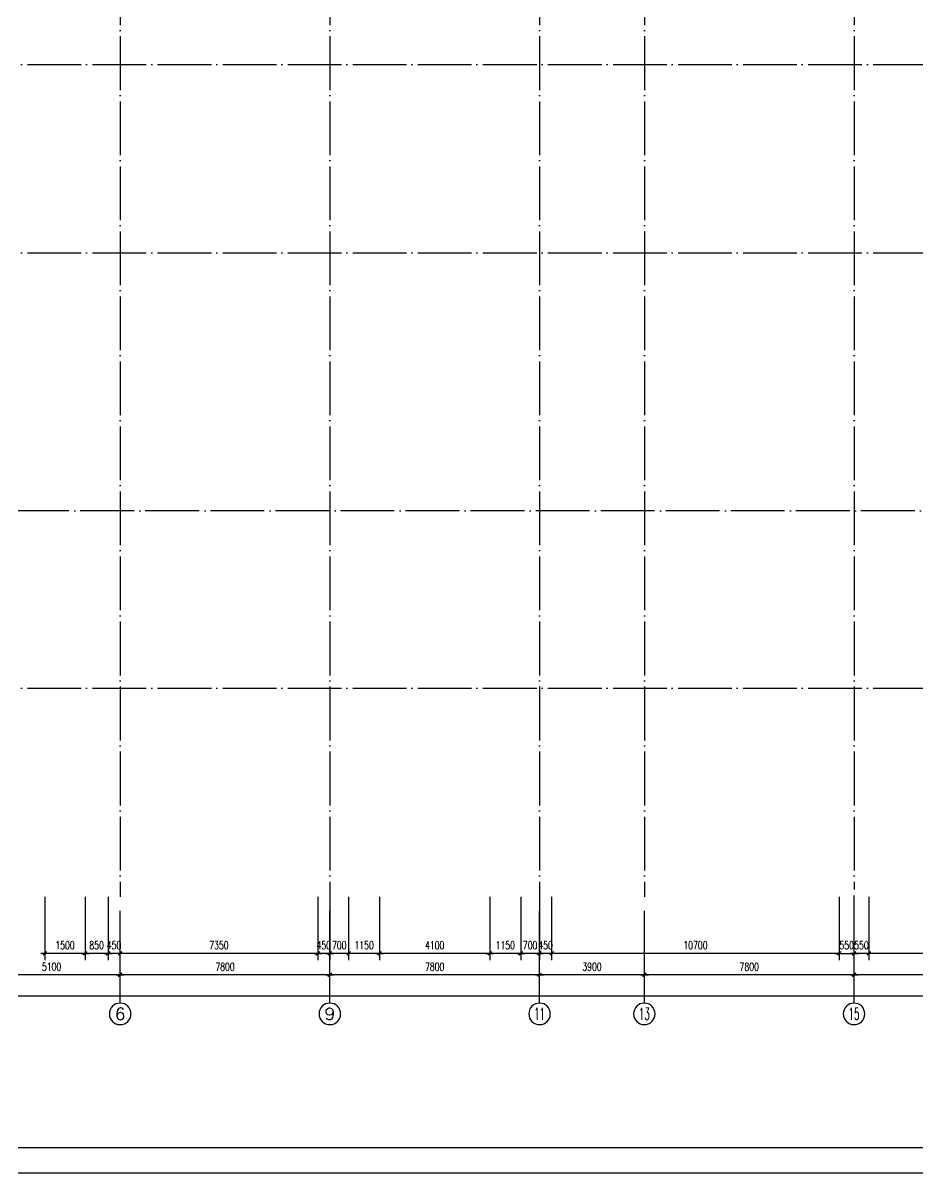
# Model space of a CAD drawing. Extents: x 165127 to 1058185, y 60808 to 144908.
# Drawn here: x 749382 to 782672, y 60808 to 103603 of the extents above; entities that cross this region are included whole.
import ezdxf
from ezdxf.enums import TextEntityAlignment as Align

# ---------------------------------------------------------------- set-up
doc = ezdxf.new("R2010")
doc.units = 0
doc.header["$LTSCALE"] = 1000
doc.linetypes.add('DOTE', pattern=[2.42, 2, -0.2, 0.02, -0.2])
doc.layers.get('0').update_dxf_attribs({"linetype": 'CONTINUOUS'})
doc.layers.get('DEFPOINTS').update_dxf_attribs({"linetype": 'CONTINUOUS'})
for name, color, linetype in [('AXIS', 3, 'CONTINUOUS'), ('AXIS_TEXT', 7, 'CONTINUOUS'), ('DOTE', 1, 'DOTE'), ('PUB_DIM', 3, 'CONTINUOUS'), ('WINDOW', 2, 'CONTINUOUS')]:
    doc.layers.add(name, color=color, linetype=linetype)
doc.styles.add('COMPLEX', font='COMPLEX')
doc.styles.add('DIM_FONT', font='SIMPLEX.shx', dxfattribs={"width": 0.7})
doc.dimstyles.new('AXIS', dxfattribs={"dimtxt": 300, "dimasz": 1, "dimexe": 250, "dimexo": 300, "dimgap": 150, "dimtad": 1, "dimdec": 0, "dimdsep": 46, "dimtxsty": 'DIM_FONT', "dimblk": '_DIMX', "dimcen": 2.5, "dimse1": 1, "dimse2": 1, "dimclrt": 7, "dimadec": 0, "dimazin": 0, "dimtfac": 1, "dimtdec": 0, "dimtix": 1, "dimtmove": 2, "dimatfit": 3, "dimldrblk": '_DIMX', "dimfxl": 1, "dimarcsym": 0})
doc.dimstyles.new('DIMA', dxfattribs={"dimtxt": 300, "dimasz": 1, "dimexe": 250, "dimexo": 300, "dimgap": 150, "dimtad": 1, "dimdec": 0, "dimdsep": 46, "dimtxsty": 'DIM_FONT', "dimblk": '_DIMX', "dimcen": 2.5, "dimse1": 1, "dimclrt": 7, "dimadec": 0, "dimazin": 0, "dimtfac": 1, "dimtdec": 0, "dimtix": 1, "dimtmove": 2, "dimatfit": 3, "dimldrblk": '_DIMX', "dimfxl": 1, "dimarcsym": 0})
doc.dimstyles.new('DIMB', dxfattribs={"dimtxt": 300, "dimasz": 1, "dimexe": 250, "dimexo": 300, "dimgap": 150, "dimtad": 1, "dimdec": 0, "dimdsep": 46, "dimtxsty": 'DIM_FONT', "dimblk": '_DIMX', "dimcen": 2.5, "dimse2": 1, "dimclrt": 7, "dimadec": 0, "dimazin": 0, "dimtfac": 1, "dimtdec": 0, "dimtix": 1, "dimtmove": 2, "dimatfit": 3, "dimldrblk": '_DIMX', "dimfxl": 1, "dimarcsym": 0})
doc.dimstyles.new('DIMN', dxfattribs={"dimtxt": 300, "dimasz": 1, "dimexe": 250, "dimexo": 300, "dimgap": 150, "dimtad": 1, "dimdec": 0, "dimdsep": 46, "dimtxsty": 'DIM_FONT', "dimblk": '_DIMX', "dimcen": 2.5, "dimclrt": 7, "dimadec": 0, "dimazin": 0, "dimtfac": 1, "dimtdec": 0, "dimtix": 1, "dimtmove": 2, "dimatfit": 3, "dimldrblk": '_DIMX', "dimfxl": 1, "dimarcsym": 0})

# ---------------------------------------------------------------- blocks, each defined once
blk = doc.blocks.new('A$C34131D43')
at = {"color": 244}
for p in [(2500, 950), (37300, 950)]:
    blk.add_line(p, (159900, 950), dxfattribs=at)
at = {"color": 243}
for p in [(0, 0), (34800, 0), (65600, 0)]:
    blk.add_line(p, (160900, 0), dxfattribs=at)
blk = doc.blocks.new('_AXISO')
blk.add_circle((0, 0), 0.5)
at = {"layer": 'AXIS_TEXT', "style": 'COMPLEX', "width": 1.041667}
blk.add_attdef('A', text='', height=0.56, dxfattribs=at).set_placement((-0.25, -0.28), (0.25, -0.28), align=Align.FIT)
blk = doc.blocks.new('_DIMX')
blk.add_line((-150, 0), (150, 0))
at = {"const_width": 50}
blk.add_lwpolyline([(-70, -70), (70, 70)], dxfattribs=at)
blk = doc.blocks.new('*D911')
at = {"color": 0, "linetype": 'ByBlock'}
blk.add_line((592722, 68185), (584924, 68185), dxfattribs=at)
at = {"layer": 'DEFPOINTS', "color": 0, "linetype": 'ByBlock'}
for p in [(584923, 70385), (592723, 70385), (584923, 68185)]:
    blk.add_point(p, dxfattribs=at)
at = {"color": 0, "linetype": 'ByBlock', "rotation": 180}
blk.add_blockref('_DIMX', (584923, 68185), dxfattribs=at)
at = {"color": 0, "linetype": 'ByBlock'}
blk.add_blockref('_DIMX', (592723, 68185), dxfattribs=at)
at = {"color": 7, "linetype": 'ByBlock', "insert": (588823, 68485), "char_height": 300, "attachment_point": 5, "style": 'DIM_FONT'}
blk.add_mtext('7800', dxfattribs=at)
blk = doc.blocks.new('*D912')
at = {"color": 0, "linetype": 'ByBlock'}
blk.add_line((584922, 68185), (577124, 68185), dxfattribs=at)
at = {"layer": 'DEFPOINTS', "color": 0, "linetype": 'ByBlock'}
for p in [(577123, 70385), (584923, 70385), (577123, 68185)]:
    blk.add_point(p, dxfattribs=at)
at = {"color": 0, "linetype": 'ByBlock', "rotation": 180}
blk.add_blockref('_DIMX', (577123, 68185), dxfattribs=at)
at = {"color": 0, "linetype": 'ByBlock'}
blk.add_blockref('_DIMX', (584923, 68185), dxfattribs=at)
at = {"color": 7, "linetype": 'ByBlock', "insert": (581023, 68485), "char_height": 300, "attachment_point": 5, "style": 'DIM_FONT'}
blk.add_mtext('7800', dxfattribs=at)
blk = doc.blocks.new('*D916')
at = {"color": 0, "linetype": 'ByBlock'}
for p, q in [((534073, 70085), (534073, 67135)), ((660373, 70085), (660373, 67135)), ((660372, 67385), (534074, 67385))]:
    blk.add_line(p, q, dxfattribs=at)
at = {"layer": 'DEFPOINTS', "color": 0, "linetype": 'ByBlock'}
for p in [(534073, 70385), (660373, 70385), (534073, 67385)]:
    blk.add_point(p, dxfattribs=at)
at = {"color": 0, "linetype": 'ByBlock', "rotation": 180}
blk.add_blockref('_DIMX', (534073, 67385), dxfattribs=at)
at = {"color": 0, "linetype": 'ByBlock'}
blk.add_blockref('_DIMX', (660373, 67385), dxfattribs=at)
at = {"color": 7, "linetype": 'ByBlock', "insert": (597223, 67685), "char_height": 300, "attachment_point": 5, "style": 'DIM_FONT'}
blk.add_mtext('126300', dxfattribs=at)
blk = doc.blocks.new('*D1135')
at = {"color": 0, "linetype": 'ByBlock'}
blk.add_line((557622, 68185), (552524, 68185), dxfattribs=at)
at = {"layer": 'DEFPOINTS', "color": 0, "linetype": 'ByBlock'}
for p in [(552523, 70385), (557623, 70385), (552523, 68185)]:
    blk.add_point(p, dxfattribs=at)
at = {"color": 0, "linetype": 'ByBlock', "rotation": 180}
blk.add_blockref('_DIMX', (552523, 68185), dxfattribs=at)
at = {"color": 0, "linetype": 'ByBlock'}
blk.add_blockref('_DIMX', (557623, 68185), dxfattribs=at)
at = {"color": 7, "linetype": 'ByBlock', "insert": (555073, 68485), "char_height": 300, "attachment_point": 5, "style": 'DIM_FONT'}
blk.add_mtext('5100', dxfattribs=at)
blk = doc.blocks.new('*D1136')
at = {"color": 0, "linetype": 'ByBlock'}
blk.add_line((565422, 68185), (557624, 68185), dxfattribs=at)
at = {"layer": 'DEFPOINTS', "color": 0, "linetype": 'ByBlock'}
for p in [(557623, 70385), (565423, 70385), (557623, 68185)]:
    blk.add_point(p, dxfattribs=at)
at = {"color": 0, "linetype": 'ByBlock', "rotation": 180}
blk.add_blockref('_DIMX', (557623, 68185), dxfattribs=at)
at = {"color": 0, "linetype": 'ByBlock'}
blk.add_blockref('_DIMX', (565423, 68185), dxfattribs=at)
at = {"color": 7, "linetype": 'ByBlock', "insert": (561523, 68485), "char_height": 300, "attachment_point": 5, "style": 'DIM_FONT'}
blk.add_mtext('7800', dxfattribs=at)
blk = doc.blocks.new('*D1137')
at = {"color": 0, "linetype": 'ByBlock'}
blk.add_line((573222, 68185), (565424, 68185), dxfattribs=at)
at = {"layer": 'DEFPOINTS', "color": 0, "linetype": 'ByBlock'}
for p in [(565423, 70385), (573223, 70385), (565423, 68185)]:
    blk.add_point(p, dxfattribs=at)
at = {"color": 0, "linetype": 'ByBlock', "rotation": 180}
blk.add_blockref('_DIMX', (565423, 68185), dxfattribs=at)
at = {"color": 0, "linetype": 'ByBlock'}
blk.add_blockref('_DIMX', (573223, 68185), dxfattribs=at)
at = {"color": 7, "linetype": 'ByBlock', "insert": (569323, 68485), "char_height": 300, "attachment_point": 5, "style": 'DIM_FONT'}
blk.add_mtext('7800', dxfattribs=at)
blk = doc.blocks.new('*D1138')
at = {"color": 0, "linetype": 'ByBlock'}
blk.add_line((577122, 68185), (573224, 68185), dxfattribs=at)
at = {"layer": 'DEFPOINTS', "color": 0, "linetype": 'ByBlock'}
for p in [(573223, 70385), (577123, 70385), (573223, 68185)]:
    blk.add_point(p, dxfattribs=at)
at = {"color": 0, "linetype": 'ByBlock', "rotation": 180}
blk.add_blockref('_DIMX', (573223, 68185), dxfattribs=at)
at = {"color": 0, "linetype": 'ByBlock'}
blk.add_blockref('_DIMX', (577123, 68185), dxfattribs=at)
at = {"color": 7, "linetype": 'ByBlock', "insert": (575173, 68485), "char_height": 300, "attachment_point": 5, "style": 'DIM_FONT'}
blk.add_mtext('3900', dxfattribs=at)
blk = doc.blocks.new('*D1143')
at = {"color": 0, "linetype": 'ByBlock'}
for p, q in [((573673, 71084), (573673, 68732)), ((584373, 71084), (584373, 68732)), ((584372, 68982), (573674, 68982))]:
    blk.add_line(p, q, dxfattribs=at)
at = {"layer": 'DEFPOINTS', "color": 0, "linetype": 'ByBlock'}
for p in [(573673, 71384), (584373, 71384), (573673, 68982)]:
    blk.add_point(p, dxfattribs=at)
at = {"color": 0, "linetype": 'ByBlock', "rotation": 180}
blk.add_blockref('_DIMX', (573673, 68982), dxfattribs=at)
at = {"color": 0, "linetype": 'ByBlock'}
blk.add_blockref('_DIMX', (584373, 68982), dxfattribs=at)
at = {"color": 7, "linetype": 'ByBlock', "insert": (579023, 69282), "char_height": 300, "attachment_point": 5, "style": 'DIM_FONT'}
blk.add_mtext('10700', dxfattribs=at)
blk = doc.blocks.new('*D1144')
at = {"color": 0, "linetype": 'ByBlock'}
for p, q in [((573223, 71084), (573223, 68732)), ((573673, 71084), (573673, 68732)), ((573222, 68982), (573221, 68982)), ((573673, 68982), (573223, 68982)), ((573674, 68982), (573675, 68982))]:
    blk.add_line(p, q, dxfattribs=at)
at = {"layer": 'DEFPOINTS', "color": 0, "linetype": 'ByBlock'}
for p in [(573223, 71384), (573673, 71384), (573223, 68982)]:
    blk.add_point(p, dxfattribs=at)
at = {"color": 0, "linetype": 'ByBlock'}
blk.add_blockref('_DIMX', (573223, 68982), dxfattribs=at)
at = {"color": 0, "linetype": 'ByBlock', "rotation": 180}
blk.add_blockref('_DIMX', (573673, 68982), dxfattribs=at)
at = {"color": 7, "linetype": 'ByBlock', "insert": (573448, 69282), "char_height": 300, "attachment_point": 5, "style": 'DIM_FONT'}
blk.add_mtext('450', dxfattribs=at)
blk = doc.blocks.new('*D1145')
at = {"color": 0, "linetype": 'ByBlock'}
for p, q in [((572523, 71084), (572523, 68732)), ((573223, 71084), (573223, 68732)), ((572522, 68982), (572521, 68982)), ((573223, 68982), (572523, 68982)), ((573224, 68982), (573225, 68982))]:
    blk.add_line(p, q, dxfattribs=at)
at = {"layer": 'DEFPOINTS', "color": 0, "linetype": 'ByBlock'}
for p in [(572523, 71384), (573223, 71384), (572523, 68982)]:
    blk.add_point(p, dxfattribs=at)
at = {"color": 0, "linetype": 'ByBlock'}
blk.add_blockref('_DIMX', (572523, 68982), dxfattribs=at)
at = {"color": 0, "linetype": 'ByBlock', "rotation": 180}
blk.add_blockref('_DIMX', (573223, 68982), dxfattribs=at)
at = {"color": 7, "linetype": 'ByBlock', "insert": (572873, 69282), "char_height": 300, "attachment_point": 5, "style": 'DIM_FONT'}
blk.add_mtext('700', dxfattribs=at)
blk = doc.blocks.new('*D1146')
at = {"color": 0, "linetype": 'ByBlock'}
for p, q in [((571373, 71084), (571373, 68732)), ((572523, 71084), (572523, 68732)), ((572522, 68982), (571374, 68982))]:
    blk.add_line(p, q, dxfattribs=at)
at = {"layer": 'DEFPOINTS', "color": 0, "linetype": 'ByBlock'}
for p in [(571373, 71384), (572523, 71384), (571373, 68982)]:
    blk.add_point(p, dxfattribs=at)
at = {"color": 0, "linetype": 'ByBlock', "rotation": 180}
blk.add_blockref('_DIMX', (571373, 68982), dxfattribs=at)
at = {"color": 0, "linetype": 'ByBlock'}
blk.add_blockref('_DIMX', (572523, 68982), dxfattribs=at)
at = {"color": 7, "linetype": 'ByBlock', "insert": (571948, 69282), "char_height": 300, "attachment_point": 5, "style": 'DIM_FONT'}
blk.add_mtext('1150', dxfattribs=at)
blk = doc.blocks.new('*D1147')
at = {"color": 0, "linetype": 'ByBlock'}
for p, q in [((567273, 71084), (567273, 68732)), ((571373, 71084), (571373, 68732)), ((571372, 68982), (567274, 68982))]:
    blk.add_line(p, q, dxfattribs=at)
at = {"layer": 'DEFPOINTS', "color": 0, "linetype": 'ByBlock'}
for p in [(567273, 71384), (571373, 71384), (567273, 68982)]:
    blk.add_point(p, dxfattribs=at)
at = {"color": 0, "linetype": 'ByBlock', "rotation": 180}
blk.add_blockref('_DIMX', (567273, 68982), dxfattribs=at)
at = {"color": 0, "linetype": 'ByBlock'}
blk.add_blockref('_DIMX', (571373, 68982), dxfattribs=at)
at = {"color": 7, "linetype": 'ByBlock', "insert": (569323, 69282), "char_height": 300, "attachment_point": 5, "style": 'DIM_FONT'}
blk.add_mtext('4100', dxfattribs=at)
blk = doc.blocks.new('*D1148')
at = {"color": 0, "linetype": 'ByBlock'}
for p, q in [((566123, 71084), (566123, 68732)), ((567273, 71084), (567273, 68732)), ((567272, 68982), (566124, 68982))]:
    blk.add_line(p, q, dxfattribs=at)
at = {"layer": 'DEFPOINTS', "color": 0, "linetype": 'ByBlock'}
for p in [(566123, 71384), (567273, 71384), (566123, 68982)]:
    blk.add_point(p, dxfattribs=at)
at = {"color": 0, "linetype": 'ByBlock', "rotation": 180}
blk.add_blockref('_DIMX', (566123, 68982), dxfattribs=at)
at = {"color": 0, "linetype": 'ByBlock'}
blk.add_blockref('_DIMX', (567273, 68982), dxfattribs=at)
at = {"color": 7, "linetype": 'ByBlock', "insert": (566698, 69282), "char_height": 300, "attachment_point": 5, "style": 'DIM_FONT'}
blk.add_mtext('1150', dxfattribs=at)
blk = doc.blocks.new('*D1149')
at = {"color": 0, "linetype": 'ByBlock'}
for p, q in [((565423, 71084), (565423, 68732)), ((566123, 71084), (566123, 68732)), ((565422, 68982), (565421, 68982)), ((566123, 68982), (565423, 68982)), ((566124, 68982), (566125, 68982))]:
    blk.add_line(p, q, dxfattribs=at)
at = {"layer": 'DEFPOINTS', "color": 0, "linetype": 'ByBlock'}
for p in [(565423, 71384), (566123, 71384), (565423, 68982)]:
    blk.add_point(p, dxfattribs=at)
at = {"color": 0, "linetype": 'ByBlock'}
blk.add_blockref('_DIMX', (565423, 68982), dxfattribs=at)
at = {"color": 0, "linetype": 'ByBlock', "rotation": 180}
blk.add_blockref('_DIMX', (566123, 68982), dxfattribs=at)
at = {"color": 7, "linetype": 'ByBlock', "insert": (565773, 69282), "char_height": 300, "attachment_point": 5, "style": 'DIM_FONT'}
blk.add_mtext('700', dxfattribs=at)
blk = doc.blocks.new('*D1150')
at = {"color": 0, "linetype": 'ByBlock'}
for p, q in [((564973, 71084), (564973, 68732)), ((565423, 71084), (565423, 68732)), ((564972, 68982), (564971, 68982)), ((565423, 68982), (564973, 68982)), ((565424, 68982), (565425, 68982))]:
    blk.add_line(p, q, dxfattribs=at)
at = {"layer": 'DEFPOINTS', "color": 0, "linetype": 'ByBlock'}
for p in [(564973, 71384), (565423, 71384), (564973, 68982)]:
    blk.add_point(p, dxfattribs=at)
at = {"color": 0, "linetype": 'ByBlock'}
blk.add_blockref('_DIMX', (564973, 68982), dxfattribs=at)
at = {"color": 0, "linetype": 'ByBlock', "rotation": 180}
blk.add_blockref('_DIMX', (565423, 68982), dxfattribs=at)
at = {"color": 7, "linetype": 'ByBlock', "insert": (565198, 69282), "char_height": 300, "attachment_point": 5, "style": 'DIM_FONT'}
blk.add_mtext('450', dxfattribs=at)
blk = doc.blocks.new('*D1151')
at = {"color": 0, "linetype": 'ByBlock'}
for p, q in [((564973, 71084), (564973, 68732)), ((564972, 68982), (557624, 68982))]:
    blk.add_line(p, q, dxfattribs=at)
at = {"layer": 'DEFPOINTS', "color": 0, "linetype": 'ByBlock'}
for p in [(557623, 71384), (564973, 71384), (557623, 68982)]:
    blk.add_point(p, dxfattribs=at)
at = {"color": 0, "linetype": 'ByBlock', "rotation": 180}
blk.add_blockref('_DIMX', (557623, 68982), dxfattribs=at)
at = {"color": 0, "linetype": 'ByBlock'}
blk.add_blockref('_DIMX', (564973, 68982), dxfattribs=at)
at = {"color": 7, "linetype": 'ByBlock', "insert": (561298, 69282), "char_height": 300, "attachment_point": 5, "style": 'DIM_FONT'}
blk.add_mtext('7350', dxfattribs=at)
blk = doc.blocks.new('*D1152')
at = {"color": 0, "linetype": 'ByBlock'}
for p, q in [((557173, 71084), (557173, 68732)), ((557172, 68982), (557171, 68982)), ((557623, 68982), (557173, 68982)), ((557624, 68982), (557625, 68982))]:
    blk.add_line(p, q, dxfattribs=at)
at = {"layer": 'DEFPOINTS', "color": 0, "linetype": 'ByBlock'}
for p in [(557173, 71384), (557623, 71384), (557173, 68982)]:
    blk.add_point(p, dxfattribs=at)
at = {"color": 0, "linetype": 'ByBlock'}
blk.add_blockref('_DIMX', (557173, 68982), dxfattribs=at)
at = {"color": 0, "linetype": 'ByBlock', "rotation": 180}
blk.add_blockref('_DIMX', (557623, 68982), dxfattribs=at)
at = {"color": 7, "linetype": 'ByBlock', "insert": (557398, 69282), "char_height": 300, "attachment_point": 5, "style": 'DIM_FONT'}
blk.add_mtext('450', dxfattribs=at)
blk = doc.blocks.new('*D1153')
at = {"color": 0, "linetype": 'ByBlock'}
for p, q in [((556323, 71084), (556323, 68732)), ((557173, 71084), (557173, 68732)), ((557172, 68982), (556324, 68982))]:
    blk.add_line(p, q, dxfattribs=at)
at = {"layer": 'DEFPOINTS', "color": 0, "linetype": 'ByBlock'}
for p in [(556323, 71384), (557173, 71384), (556323, 68982)]:
    blk.add_point(p, dxfattribs=at)
at = {"color": 0, "linetype": 'ByBlock', "rotation": 180}
blk.add_blockref('_DIMX', (556323, 68982), dxfattribs=at)
at = {"color": 0, "linetype": 'ByBlock'}
blk.add_blockref('_DIMX', (557173, 68982), dxfattribs=at)
at = {"color": 7, "linetype": 'ByBlock', "insert": (556748, 69282), "char_height": 300, "attachment_point": 5, "style": 'DIM_FONT'}
blk.add_mtext('850', dxfattribs=at)
blk = doc.blocks.new('*D1154')
at = {"color": 0, "linetype": 'ByBlock'}
for p, q in [((554823, 71084), (554823, 68732)), ((556323, 71084), (556323, 68732)), ((556322, 68982), (554824, 68982))]:
    blk.add_line(p, q, dxfattribs=at)
at = {"layer": 'DEFPOINTS', "color": 0, "linetype": 'ByBlock'}
for p in [(554823, 71384), (556323, 71384), (554823, 68982)]:
    blk.add_point(p, dxfattribs=at)
at = {"color": 0, "linetype": 'ByBlock', "rotation": 180}
blk.add_blockref('_DIMX', (554823, 68982), dxfattribs=at)
at = {"color": 0, "linetype": 'ByBlock'}
blk.add_blockref('_DIMX', (556323, 68982), dxfattribs=at)
at = {"color": 7, "linetype": 'ByBlock', "insert": (555573, 69282), "char_height": 300, "attachment_point": 5, "style": 'DIM_FONT'}
blk.add_mtext('1500', dxfattribs=at)
blk = doc.blocks.new('*D1157')
at = {"color": 0, "linetype": 'ByBlock'}
for p, q in [((585473, 71084), (585473, 68732)), ((592173, 71084), (592173, 68732)), ((592172, 68982), (585474, 68982))]:
    blk.add_line(p, q, dxfattribs=at)
at = {"layer": 'DEFPOINTS', "color": 0, "linetype": 'ByBlock'}
for p in [(585473, 71384), (592173, 71384), (585473, 68982)]:
    blk.add_point(p, dxfattribs=at)
at = {"color": 0, "linetype": 'ByBlock', "rotation": 180}
blk.add_blockref('_DIMX', (585473, 68982), dxfattribs=at)
at = {"color": 0, "linetype": 'ByBlock'}
blk.add_blockref('_DIMX', (592173, 68982), dxfattribs=at)
at = {"color": 7, "linetype": 'ByBlock', "insert": (588823, 69282), "char_height": 300, "attachment_point": 5, "style": 'DIM_FONT'}
blk.add_mtext('6700', dxfattribs=at)
blk = doc.blocks.new('*D1158')
at = {"color": 0, "linetype": 'ByBlock'}
for p, q in [((585473, 71084), (585473, 68732)), ((584922, 68982), (584921, 68982)), ((585473, 68982), (584923, 68982)), ((585474, 68982), (585475, 68982))]:
    blk.add_line(p, q, dxfattribs=at)
at = {"layer": 'DEFPOINTS', "color": 0, "linetype": 'ByBlock'}
for p in [(584923, 71384), (585473, 71384), (584923, 68982)]:
    blk.add_point(p, dxfattribs=at)
at = {"color": 0, "linetype": 'ByBlock'}
blk.add_blockref('_DIMX', (584923, 68982), dxfattribs=at)
at = {"color": 0, "linetype": 'ByBlock', "rotation": 180}
blk.add_blockref('_DIMX', (585473, 68982), dxfattribs=at)
at = {"color": 7, "linetype": 'ByBlock', "insert": (585198, 69282), "char_height": 300, "attachment_point": 5, "style": 'DIM_FONT'}
blk.add_mtext('550', dxfattribs=at)
blk = doc.blocks.new('*D1162')
at = {"color": 0, "linetype": 'ByBlock'}
for p, q in [((584373, 71084), (584373, 68732)), ((584372, 68982), (584371, 68982)), ((584373, 68982), (584923, 68982)), ((584924, 68982), (584925, 68982))]:
    blk.add_line(p, q, dxfattribs=at)
at = {"layer": 'DEFPOINTS', "color": 0, "linetype": 'ByBlock'}
for p in [(584373, 71384), (584923, 71384), (584923, 68982)]:
    blk.add_point(p, dxfattribs=at)
at = {"color": 0, "linetype": 'ByBlock'}
blk.add_blockref('_DIMX', (584373, 68982), dxfattribs=at)
at = {"color": 0, "linetype": 'ByBlock', "rotation": 180}
blk.add_blockref('_DIMX', (584923, 68982), dxfattribs=at)
at = {"color": 7, "linetype": 'ByBlock', "insert": (584648, 69282), "char_height": 300, "attachment_point": 5, "style": 'DIM_FONT'}
blk.add_mtext('550', dxfattribs=at)

msp = doc.modelspace()

# ---------------------------------------------------------------- linework, layer by layer
at = {"layer": 'AXIS'}
for p, q in [((780295.3, 67129.8), (780295.3, 71129.8)), ((752995.3, 67129.8), (752995.3, 70558.9)), ((760795.3, 67129.8), (760795.3, 70558.9)), ((768595.3, 67129.8), (768595.3, 70558.9)), ((772495.3, 67129.8), (772495.3, 70558.9))]:
    msp.add_line(p, q, dxfattribs=at)
at = {"layer": 'DOTE'}
for p, q in [((752995.3, 139407.6), (752995.3, 71084.4)), ((760795.3, 139407.6), (760795.3, 71084.4)), ((768595.3, 139407.6), (768595.3, 71084.4)), ((772495.3, 139407.6), (772495.3, 71084.4)), ((780295.3, 139407.6), (780295.3, 71351.8)), ((725348.7, 102053.1), (859991.9, 102053.1)), ((725348.7, 95053.1), (859991.9, 95053.1)), ((859991.9, 85453.1), (725348.7, 85453.1)), ((725348.7, 78853.1), (859991.9, 78853.1))]:
    msp.add_line(p, q, dxfattribs=at)

# ---------------------------------------------------------------- block references
at = {"layer": 'AXIS'}
ref = msp.add_blockref('_AXISO', (752995.3, 66729.8), dxfattribs=dict(at, xscale=-800, yscale=800, zscale=800, rotation=180))
ref.add_attrib('A', '6', dxfattribs={"layer": 'AXIS_TEXT', "height": 448, "style": 'COMPLEX', "width": 1.339286}).set_placement((752795.3, 66505.8), (753195.3, 66505.8), align=Align.FIT)
ref = msp.add_blockref('_AXISO', (760795.3, 66729.8), dxfattribs=dict(at, xscale=-800, yscale=800, zscale=800, rotation=180))
ref.add_attrib('A', '9', dxfattribs={"layer": 'AXIS_TEXT', "height": 448, "style": 'COMPLEX', "width": 1.339286}).set_placement((760595.3, 66505.8), (760995.3, 66505.8), align=Align.FIT)
ref = msp.add_blockref('_AXISO', (768595.3, 66729.8), dxfattribs=dict(at, xscale=-800, yscale=800, zscale=800, rotation=180))
ref.add_attrib('A', '11', dxfattribs={"layer": 'AXIS_TEXT', "height": 448, "style": 'COMPLEX', "width": 0.78125}).set_placement((768395.3, 66505.8), (768795.3, 66505.8), align=Align.FIT)
ref = msp.add_blockref('_AXISO', (772495.3, 66729.8), dxfattribs=dict(at, xscale=-800, yscale=800, zscale=800, rotation=180))
ref.add_attrib('A', '13', dxfattribs={"layer": 'AXIS_TEXT', "height": 448, "style": 'COMPLEX', "width": 0.646552}).set_placement((772295.3, 66505.8), (772695.3, 66505.8), align=Align.FIT)
ref = msp.add_blockref('_AXISO', (780295.3, 66729.8), dxfattribs=dict(at, xscale=-800, yscale=800, zscale=800, rotation=180))
ref.add_attrib('A', '15', dxfattribs={"layer": 'AXIS_TEXT', "height": 448, "style": 'COMPLEX', "width": 0.646552}).set_placement((780095.3, 66505.8), (780495.3, 66505.8), align=Align.FIT)
at = {"layer": 'WINDOW'}
msp.add_blockref('A$C34131D43', (716343.9, 60808.1), dxfattribs=at)

# ---------------------------------------------------------------- dimensions: what is measured, and where the dimension line sits
at = {"layer": 'AXIS'}
dim = msp.add_aligned_dim(p1=(855745.3, 70384.9), p2=(729445.3, 70384.9), distance=3000, dimstyle='DIMN', dxfattribs=at)
dim.commit()
dim.dimension.update_dxf_attribs({"geometry": '*D916', "text_midpoint": (792595.3, 67684.9), "insert": (195371.9, 0)})
for base, p1, p2, picture, middle in [((747895.3, 68184.9), (752995.3, 70384.9), (747895.3, 70384.9), '*D1135', (750445.3, 68484.9)), ((752995.3, 68184.9), (760795.3, 70384.9), (752995.3, 70384.9), '*D1136', (756895.3, 68484.9)), ((760795.3, 68184.9), (768595.3, 70384.9), (760795.3, 70384.9), '*D1137', (764695.3, 68484.9)), ((768595.3, 68184.9), (772495.3, 70384.9), (768595.3, 70384.9), '*D1138', (770545.3, 68484.9)), ((772495.3, 68184.9), (780295.3, 70384.9), (772495.3, 70384.9), '*D912', (776395.3, 68484.9)), ((780295.3, 68184.9), (788095.3, 70384.9), (780295.3, 70384.9), '*D911', (784195.3, 68484.9))]:
    dim = msp.add_linear_dim(base=base, p1=p1, p2=p2, angle=180, dimstyle='AXIS', dxfattribs=at)
    dim.commit()
    dim.dimension.update_dxf_attribs({"geometry": picture, "text_midpoint": middle, "insert": (195371.9, 0)})
at = {"layer": 'PUB_DIM'}
for p1, p2, distance, dimstyle, picture, middle in [((751695.3, 71384.4), (750195.3, 71384.4), 2402.5, 'DIMN', '*D1154', (750945.3, 69281.9)), ((752545.3, 71384.4), (751695.3, 71384.4), 2402.5, 'DIMN', '*D1153', (752120.3, 69281.9)), ((752995.3, 71384.4), (752545.3, 71384.4), 2402.5, 'DIMA', '*D1152', (752770.3, 69281.9)), ((760345.2, 71384.4), (752995.3, 71384.4), 2402.5, 'DIMB', '*D1151', (756670.3, 69281.9)), ((760795.3, 71384.4), (760345.2, 71384.4), 2402.5, 'DIMN', '*D1150', (760570.3, 69281.9)), ((761495.2, 71384.4), (760795.3, 71384.4), 2402.5, 'DIMN', '*D1149', (761145.3, 69281.9)), ((762645.2, 71384.4), (761495.2, 71384.4), 2402.5, 'DIMN', '*D1148', (762070.2, 69281.9)), ((766745.2, 71384.4), (762645.2, 71384.4), 2402.5, 'DIMN', '*D1147', (764695.2, 69281.9)), ((767895.2, 71384.4), (766745.2, 71384.4), 2402.5, 'DIMN', '*D1146', (767320.2, 69281.9)), ((768595.3, 71384.4), (767895.2, 71384.4), 2402.5, 'DIMN', '*D1145', (768245.3, 69281.9)), ((769045.2, 71384.4), (768595.3, 71384.4), 2402.5, 'DIMN', '*D1144', (768820.3, 69281.9)), ((779745.2, 71384.4), (769045.2, 71384.4), 2402.5, 'DIMN', '*D1143', (774395.2, 69281.9)), ((779745.3, 71384.4), (780295.3, 71384.4), -2402.5, 'DIMB', '*D1162', (780020.3, 69281.9)), ((780845.3, 71384.4), (780295.3, 71384.4), 2402.5, 'DIMB', '*D1158', (780570.3, 69281.9)), ((787545.3, 71384.4), (780845.3, 71384.4), 2402.5, 'DIMN', '*D1157', (784195.3, 69281.9))]:
    dim = msp.add_aligned_dim(p1=p1, p2=p2, distance=distance, dimstyle=dimstyle, dxfattribs=at)
    dim.commit()
    dim.dimension.update_dxf_attribs({"geometry": picture, "text_midpoint": middle, "insert": (195371.9, 0)})

doc.saveas('drawing.dxf')
